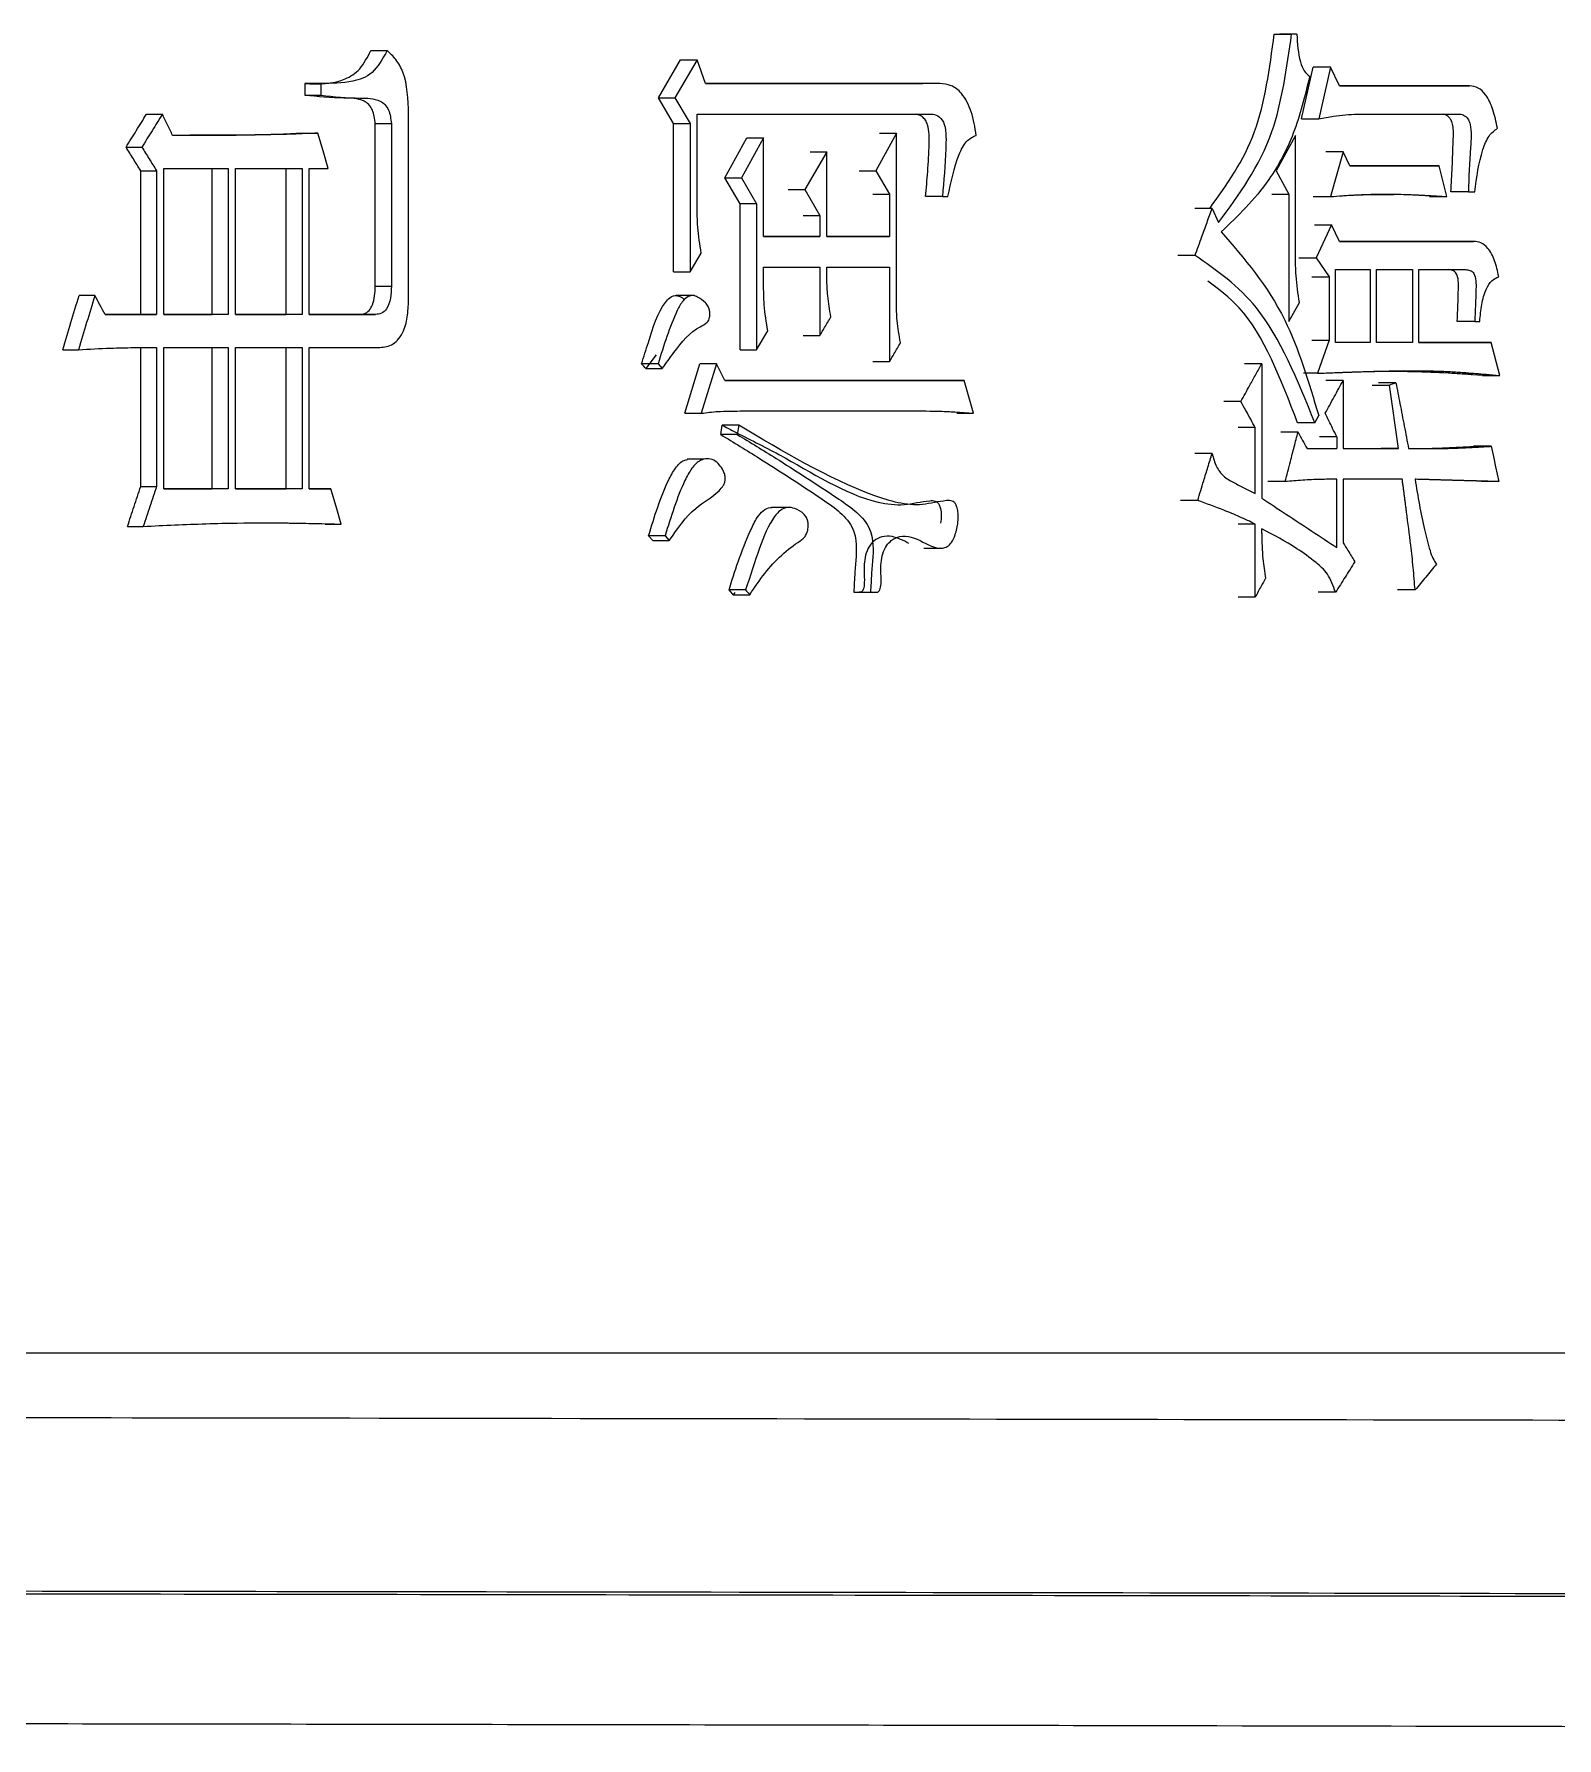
# Model space of a CAD drawing. Header units: millimetres. Extents: x 2085 to 4229, y 754 to 2271.
# Drawn here: x 3126.12 to 3133.11, y 968.06 to 975.88 of the extents above; entities that cross this region are included whole.
import ezdxf

# ---------------------------------------------------------------- set-up
doc = ezdxf.new("R2010")
doc.units = ezdxf.units.MM

msp = doc.modelspace()

# ---------------------------------------------------------------- linework, layer by layer
at = {"color": 7, "linetype": 'Continuous', "lineweight": 25}
for p, q in [((3131.8097, 975.881), (3131.8887, 975.881)), ((3131.9125, 975.881), (3131.8334, 975.881)), ((3131.9125, 975.881), (3131.8887, 975.881)), ((3127.6617, 975.8052), (3127.7357, 975.8052)), ((3128.9813, 975.5889), (3129.0834, 975.762)), ((3129.1592, 975.762), (3129.057, 975.5889)), ((3129.0834, 975.762), (3129.1592, 975.762)), ((3129.1975, 975.6538), (3129.1592, 975.762)), ((3131.9339, 975.4916), (3131.9871, 975.7295)), ((3132.0668, 975.7295), (3131.9875, 975.7295)), ((3132.0668, 975.7295), (3132.0134, 975.4916)), ((3132.1082, 975.643), (3132.0668, 975.7295)), ((3127.4319, 975.6538), (3127.3583, 975.6538)), ((3127.3583, 975.6538), (3127.3583, 975.5997)), ((3127.4319, 975.6538), (3127.4319, 975.5997)), ((3130.2735, 975.6538), (3129.1975, 975.6538)), ((3129.1975, 975.6538), (3130.1962, 975.6538)), ((3130.2735, 975.6538), (3130.1963, 975.6538)), ((3127.3583, 975.5997), (3127.4319, 975.5997)), ((3128.9813, 975.5889), (3129.057, 975.5889)), ((3129.0515, 975.4699), (3128.9813, 975.5889)), ((3129.057, 975.5889), (3129.1273, 975.4699)), ((3132.7063, 975.643), (3132.1082, 975.643)), ((3132.1082, 975.643), (3132.6258, 975.643)), ((3132.6263, 975.643), (3132.7063, 975.643)), ((3126.6315, 975.5131), (3126.7041, 975.5131)), ((3127.8344, 974.6694), (3127.8344, 975.5132)), ((3129.1592, 975.5132), (3130.2424, 975.5132)), ((3129.1592, 975.0913), (3129.1592, 975.5132)), ((3132.1909, 975.5132), (3132.6656, 975.5132)), ((3127.345, 975.4266), (3127.4186, 975.4266)), ((3127.6815, 975.4701), (3127.7555, 975.4701)), ((3127.6815, 974.7235), (3127.6815, 975.4701)), ((3127.7555, 975.4701), (3127.7555, 974.7235)), ((3129.0515, 975.4699), (3129.1273, 975.4699)), ((3129.0515, 974.7884), (3129.0515, 975.4699)), ((3129.1273, 975.4699), (3129.1273, 974.7884)), ((3130.0743, 975.4266), (3129.9805, 975.2536)), ((3129.9973, 975.4266), (3130.0743, 975.4266)), ((3130.0743, 974.6478), (3130.0743, 975.4266)), ((3131.9065, 975.4158), (3131.8172, 975.2536)), ((3131.9065, 974.8642), (3131.9065, 975.4158)), ((3131.9343, 975.4916), (3132.0134, 975.4916)), ((3126.5373, 975.3617), (3126.6099, 975.3617)), ((3129.2868, 975.2211), (3129.3881, 975.405)), ((3129.4643, 975.405), (3129.3629, 975.2211)), ((3129.3881, 975.405), (3129.4643, 975.405)), ((3129.4643, 974.9507), (3129.4643, 975.405)), ((3129.7547, 975.3401), (3129.6539, 975.167)), ((3129.6781, 975.3401), (3129.7547, 975.3401)), ((3129.7547, 974.9507), (3129.7547, 975.3401)), ((3132.1259, 975.3401), (3132.0466, 975.3401)), ((3132.1259, 975.3401), (3132.0668, 975.1346)), ((3132.1555, 975.2752), (3132.1259, 975.3401)), ((3126.7109, 974.5937), (3126.7109, 975.2643)), ((3126.7109, 975.2643), (3127.0059, 975.2643)), ((3126.9328, 974.5937), (3126.9328, 975.2643)), ((3127.0059, 975.2643), (3127.0059, 974.5937)), ((3127.0393, 974.5937), (3127.0393, 975.2643)), ((3127.0393, 975.2643), (3127.3457, 975.2643)), ((3127.2721, 974.5937), (3127.2721, 975.2643)), ((3127.3457, 975.2643), (3127.3457, 974.5937)), ((3127.3788, 975.2643), (3127.465, 975.2643)), ((3127.3788, 974.5937), (3127.3788, 975.2643)), ((3132.4866, 975.2752), (3132.5665, 975.2752)), ((3132.6015, 975.1346), (3132.5665, 975.2752)), ((3126.6046, 975.2535), (3126.6772, 975.2535)), ((3126.6046, 974.5937), (3126.6046, 975.2535)), ((3126.6772, 975.2535), (3126.6772, 974.5937)), ((3129.2868, 975.2211), (3129.3629, 975.2211)), ((3129.3564, 975.1021), (3129.2868, 975.2211)), ((3129.3629, 975.2211), (3129.4327, 975.1021)), ((3129.9037, 975.2536), (3129.9805, 975.2536)), ((3129.9805, 975.2536), (3130.043, 975.1454)), ((3131.8172, 975.2536), (3131.8768, 975.1454)), ((3129.4327, 975.1021), (3129.3564, 975.1021)), ((3129.3564, 974.4314), (3129.3564, 975.1021)), ((3129.4327, 975.1021), (3129.4327, 974.4314)), ((3129.5774, 975.167), (3129.6539, 975.167)), ((3129.6539, 975.167), (3129.7232, 975.048)), ((3129.9661, 975.1454), (3130.043, 975.1454)), ((3130.043, 975.1454), (3130.043, 974.9507)), ((3130.2859, 975.1346), (3130.2087, 975.1346)), ((3130.2859, 975.1346), (3130.3107, 975.1346)), ((3131.7978, 975.1454), (3131.8768, 975.1454)), ((3131.8768, 975.1454), (3131.8768, 974.5613)), ((3131.9875, 975.1346), (3132.0668, 975.1346)), ((3132.5216, 975.1346), (3132.6015, 975.1346)), ((3132.7005, 975.1562), (3132.6205, 975.1562)), ((3132.7005, 975.1562), (3132.7295, 975.1562)), ((3129.6467, 975.048), (3129.7232, 975.048)), ((3129.7232, 975.048), (3129.7232, 974.9507)), ((3131.5238, 975.0805), (3131.4452, 975.0805)), ((3131.5238, 975.0805), (3131.5538, 975.0156)), ((3129.7232, 974.9507), (3129.4643, 974.9507)), ((3129.4643, 974.9507), (3129.6466, 974.9507)), ((3129.6467, 974.9507), (3129.7232, 974.9507)), ((3130.043, 974.9507), (3129.7547, 974.9507)), ((3129.7547, 974.9507), (3129.966, 974.9507)), ((3129.9661, 974.9507), (3130.043, 974.9507)), ((3131.9935, 975.0048), (3132.0727, 975.0048)), ((3132.0727, 975.0048), (3132.0016, 974.8533)), ((3132.1082, 974.9291), (3132.0727, 975.0048)), ((3129.1273, 974.7884), (3129.1784, 974.8749)), ((3132.7237, 974.9291), (3132.1082, 974.9291)), ((3132.1082, 974.9291), (3132.6432, 974.9291)), ((3132.6437, 974.9291), (3132.7237, 974.9291)), ((3129.4643, 974.81), (3129.7232, 974.81)), ((3129.4643, 974.7343), (3129.4643, 974.81)), ((3129.7232, 974.81), (3129.7232, 974.4963)), ((3129.7547, 974.81), (3130.043, 974.81)), ((3129.7547, 974.756), (3129.7547, 974.81)), ((3130.043, 974.81), (3130.043, 974.3774)), ((3131.4456, 974.8642), (3131.3671, 974.8642)), ((3131.9224, 974.8533), (3132.0016, 974.8533)), ((3132.0016, 974.8533), (3132.0608, 974.7668)), ((3132.0904, 974.7992), (3132.2498, 974.7993)), ((3132.0904, 974.4639), (3132.0904, 974.7992)), ((3132.2498, 974.7993), (3132.2498, 974.4639)), ((3132.2793, 974.4639), (3132.2793, 974.7993)), ((3132.2793, 974.7993), (3132.4437, 974.7993)), ((3132.4437, 974.7993), (3132.4437, 974.4639)), ((3132.473, 974.7993), (3132.6888, 974.7993)), ((3132.473, 974.4639), (3132.473, 974.7993)), ((3132.609, 974.7993), (3132.689, 974.7993)), ((3127.6815, 974.7235), (3127.7555, 974.7235)), ((3129.0515, 974.7884), (3129.1273, 974.7884)), ((3131.9816, 974.7668), (3132.0608, 974.7668)), ((3132.0608, 974.7668), (3132.0608, 974.4747)), ((3126.3938, 974.6802), (3126.3215, 974.6802)), ((3129.1394, 974.6806), (3129.063, 974.6806)), ((3131.8768, 974.5613), (3131.9244, 974.6478)), ((3126.6772, 974.5937), (3126.4411, 974.5937)), ((3126.4411, 974.5937), (3126.6046, 974.5937)), ((3126.6046, 974.5937), (3126.6772, 974.5937)), ((3127.0059, 974.5937), (3126.7109, 974.5937)), ((3126.7109, 974.5937), (3126.9328, 974.5937)), ((3127.0059, 974.5937), (3126.9328, 974.5937)), ((3127.3457, 974.5937), (3127.0393, 974.5937)), ((3127.0393, 974.5937), (3127.2721, 974.5937)), ((3127.3457, 974.5937), (3127.2721, 974.5937)), ((3127.683, 974.5937), (3127.3788, 974.5937)), ((3127.3788, 974.5937), (3127.6091, 974.5937)), ((3127.6091, 974.5937), (3127.683, 974.5937)), ((3132.7295, 974.5613), (3132.6495, 974.5613)), ((3132.7295, 974.5613), (3132.7527, 974.5613)), ((3129.4327, 974.4314), (3129.4833, 974.518)), ((3129.6467, 974.4963), (3129.7232, 974.4963)), ((3126.2471, 974.4314), (3126.3193, 974.4314)), ((3126.6046, 973.804), (3126.6046, 974.4422)), ((3126.6772, 974.4422), (3126.6772, 973.804)), ((3126.7109, 973.7932), (3126.7109, 974.4422)), ((3126.7109, 974.4422), (3127.0059, 974.4422)), ((3126.9328, 973.7932), (3126.9328, 974.4422)), ((3127.0059, 974.4422), (3127.0059, 973.7932)), ((3127.0393, 973.7932), (3127.0393, 974.4422)), ((3127.0393, 974.4422), (3127.3457, 974.4422)), ((3127.2721, 973.7932), (3127.2721, 974.4422)), ((3127.3457, 974.4422), (3127.3456, 973.7932)), ((3127.3788, 974.4422), (3127.7028, 974.4422)), ((3127.3788, 973.7932), (3127.3788, 974.4422)), ((3128.9706, 974.4084), (3128.9238, 974.3449)), ((3129.3564, 974.4314), (3129.4327, 974.4314)), ((3131.9816, 974.4747), (3132.0608, 974.4747)), ((3132.0608, 974.4747), (3132.0075, 974.3233)), ((3132.2498, 974.4639), (3132.0904, 974.4639)), ((3132.2498, 974.4639), (3132.1704, 974.4639)), ((3132.4437, 974.4639), (3132.2793, 974.4639)), ((3132.4437, 974.4639), (3132.364, 974.4639)), ((3132.805, 974.4639), (3132.473, 974.4639)), ((3132.473, 974.4639), (3132.7244, 974.4639)), ((3132.7248, 974.4639), (3132.805, 974.4639)), ((3132.8455, 974.3125), (3132.805, 974.4639)), ((3128.9802, 974.3665), (3128.9046, 974.3665)), ((3128.9238, 974.3449), (3128.9994, 974.3449)), ((3129.1025, 974.1394), (3129.1725, 974.3665)), ((3129.2484, 974.3665), (3129.1725, 974.3665)), ((3129.2484, 974.3665), (3129.1784, 974.1394)), ((3129.2866, 974.2908), (3129.2484, 974.3665)), ((3129.9661, 974.3774), (3130.043, 974.3774)), ((3131.7515, 974.3666), (3131.6727, 974.3666)), ((3131.7515, 974.3666), (3131.7515, 973.75)), ((3132.0075, 974.3233), (3131.9441, 974.3233)), ((3130.3851, 974.2908), (3129.2866, 974.2908)), ((3129.2866, 974.2908), (3130.3077, 974.2908)), ((3130.3078, 974.2908), (3130.3851, 974.2908)), ((3130.4284, 974.1394), (3130.3851, 974.2908)), ((3132.1259, 974.2908), (3132.0466, 974.2908)), ((3132.1259, 974.2908), (3132.1259, 973.9771)), ((3132.2585, 974.2692), (3132.3381, 974.2692)), ((3132.3675, 974.28), (3132.2879, 974.28)), ((3132.3675, 974.28), (3132.3381, 974.2692)), ((3132.7648, 974.3125), (3132.6974, 974.3182)), ((3132.7653, 974.3125), (3132.8455, 974.3125)), ((3131.6558, 974.1935), (3131.5771, 974.1935)), ((3129.1025, 974.1394), (3129.1784, 974.1394)), ((3129.2677, 974.042), (3129.2741, 974.0853)), ((3129.3502, 974.0853), (3129.2741, 974.0853)), ((3129.3502, 974.0853), (3129.3438, 974.042)), ((3129.3565, 974.1502), (3130.2113, 974.1502)), ((3130.1342, 974.1502), (3130.2113, 974.1502)), ((3130.3511, 974.1394), (3130.4284, 974.1394)), ((3131.9956, 974.0961), (3132.0134, 974.1286)), ((3129.3438, 974.042), (3129.2677, 974.042)), ((3131.7216, 974.0745), (3131.6428, 974.0745)), ((3131.7216, 973.7716), (3131.7216, 974.0745)), ((3131.9184, 974.0529), (3131.8394, 974.0529)), ((3132.0963, 974.0312), (3132.0171, 974.0312)), ((3132.0963, 974.0312), (3132.0963, 973.9771)), ((3129.1892, 973.9284), (3129.1133, 973.9284)), ((3131.5238, 973.9555), (3131.4449, 973.9555)), ((3131.96, 973.9771), (3132.0963, 973.9771)), ((3132.0171, 973.9771), (3132.0963, 973.9771)), ((3132.1259, 973.9771), (3132.3792, 973.9771)), ((3132.3792, 973.9771), (3132.2996, 973.9771)), ((3132.8049, 973.988), (3132.7243, 973.988)), ((3126.6046, 973.804), (3126.6772, 973.804)), ((3127.0059, 973.7932), (3126.7109, 973.7932)), ((3126.7109, 973.7932), (3126.9328, 973.7932)), ((3127.0059, 973.7932), (3126.9328, 973.7932)), ((3127.3456, 973.7932), (3127.0393, 973.7932)), ((3127.0393, 973.7932), (3127.2721, 973.7932)), ((3127.3456, 973.7932), (3127.2721, 973.7932)), ((3127.4782, 973.7932), (3127.3788, 973.7932)), ((3127.3788, 973.7932), (3127.4046, 973.7932)), ((3127.4046, 973.7932), (3127.4782, 973.7932)), ((3131.8589, 973.8257), (3131.7799, 973.8257)), ((3132.0963, 973.5228), (3132.0963, 973.8365)), ((3132.3968, 973.8365), (3132.1259, 973.8365)), ((3132.1259, 973.8365), (3132.1259, 973.5444)), ((3132.8397, 973.8257), (3132.7595, 973.8257)), ((3129.5783, 973.7073), (3129.5014, 973.7073)), ((3131.4576, 973.7391), (3131.3791, 973.7391)), ((3126.5441, 973.6201), (3126.6166, 973.6201)), ((3127.4508, 973.6309), (3127.5246, 973.6309)), ((3131.7216, 973.631), (3131.6428, 973.631)), ((3131.7216, 973.2956), (3131.7216, 973.631)), ((3128.9557, 973.5552), (3128.9366, 973.5769)), ((3128.9557, 973.5552), (3129.0314, 973.5552)), ((3129.0122, 973.5769), (3129.0314, 973.5552)), ((3131.7515, 973.5877), (3131.7515, 973.6093)), ((3130.1999, 973.5197), (3130.2776, 973.5197)), ((3129.3819, 973.3281), (3129.3057, 973.3281)), ((3129.332, 973.3167), (3129.3247, 973.3065)), ((3129.3247, 973.3065), (3129.4009, 973.3065)), ((3129.9037, 973.3173), (3129.9805, 973.3173)), ((3132.0905, 973.3173), (3132.0112, 973.3173)), ((3132.4554, 973.3281), (3132.3757, 973.3281)), ((3131.7216, 973.2956), (3131.6428, 973.2956))]:
    msp.add_line(p, q, dxfattribs=at)
at = {"color": 7, "linetype": 'Continuous', "lineweight": 25, "flags": 128}
for points in [[(3127.465, 975.2643), (3127.4418, 975.3455), (3127.4186, 975.4266)], [(3128.9238, 974.3449), (3128.919, 974.3503), (3128.9142, 974.3557), (3128.9046, 974.3665)], [(3128.9802, 974.3665), (3128.9898, 974.3557), (3128.9994, 974.3449)], [(3132.3792, 973.9771), (3132.3655, 974.0745), (3132.3518, 974.1718), (3132.3381, 974.2692)], [(3131.9956, 974.0961), (3131.9603, 974.0961), (3131.9382, 974.0961), (3131.9165, 974.0961)], [(3132.8049, 973.988), (3132.815, 973.9409), (3132.8251, 973.8939), (3132.8397, 973.8257)], [(3127.5246, 973.6309), (3127.5014, 973.7121), (3127.4782, 973.7932)], [(3129.0122, 973.5769), (3128.9842, 973.5769), (3128.9604, 973.5769), (3128.9366, 973.5769)], [(3129.3247, 973.3065), (3129.3199, 973.312), (3129.3151, 973.3175), (3129.3057, 973.3281)], [(3129.3819, 973.3281), (3129.3867, 973.3226), (3129.3938, 973.3145), (3129.4009, 973.3065)], [(3129.8787, 973.3173), (3129.9071, 973.3173), (3129.9555, 973.3173)]]:
    msp.add_lwpolyline(points, dxfattribs=at)
at = {"color": 7, "linetype": 'Continuous', "lineweight": 25}
for points, knots in [([(3131.5127, 975.0805), (3131.5909, 975.1888), (3131.7446, 975.4019), (3131.7879, 975.7231), (3131.8093, 975.881)], [0, 0, 0, 0, 0.5085385, 1, 1, 1, 1]), ([(3131.5538, 975.0156), (3131.6474, 975.1429), (3131.8174, 975.3742), (3131.8666, 975.7239), (3131.8887, 975.881)], [0, 0, 0, 0, 0.550671, 1, 1, 1, 1]), ([(3131.8093, 975.881), (3131.8137, 975.881), (3131.8216, 975.881), (3131.8295, 975.881), (3131.833, 975.881)], [0, 0, 0, 0, 0.56, 1, 1, 1, 1]), ([(3131.9125, 975.881), (3131.9153, 975.8369), (3131.9193, 975.776), (3131.9452, 975.7092), (3131.9631, 975.6938), (3131.9719, 975.6863)], [0, 0, 0, 0, 0.571542, 0.789948, 1, 1, 1, 1]), ([(3127.3583, 975.6538), (3127.4209, 975.6516), (3127.5084, 975.6486), (3127.6149, 975.7153), (3127.6459, 975.7749), (3127.6617, 975.8052)], [0, 0, 0, 0, 0.552607, 0.772172, 1, 1, 1, 1]), ([(3127.7357, 975.8052), (3127.7148, 975.7671), (3127.6738, 975.6923), (3127.5596, 975.6553), (3127.4803, 975.6543), (3127.4319, 975.6538)], [0, 0, 0, 0, 0.287877, 0.565058, 1, 1, 1, 1]), ([(3127.8344, 975.5132), (3127.8322, 975.5813), (3127.8291, 975.6754), (3127.778, 975.7664), (3127.7497, 975.7924), (3127.7357, 975.8052)], [0, 0, 0, 0, 0.57016, 0.787713, 1, 1, 1, 1]), ([(3130.4408, 975.4158), (3130.4347, 975.4529), (3130.4227, 975.5256), (3130.3802, 975.6085), (3130.3262, 975.6491), (3130.291, 975.6522), (3130.2735, 975.6538)], [0, 0, 0, 0, 0.292671, 0.574804, 0.788903, 1, 1, 1, 1]), ([(3131.9719, 975.6863), (3131.9498, 975.5967), (3131.9061, 975.4198), (3131.768, 975.1663), (3131.6421, 975.0455), (3131.5659, 974.9723)], [0, 0, 0, 0, 0.288018, 0.569196, 1, 1, 1, 1]), ([(3127.6815, 975.4701), (3127.6788, 975.4919), (3127.6747, 975.5258), (3127.6525, 975.5593), (3127.6091, 975.5878), (3127.5081, 975.5848), (3127.4177, 975.5938), (3127.3583, 975.5997)], [0, 0, 0, 0, 0.11952, 0.186238, 0.251201, 0.506978, 1, 1, 1, 1]), ([(3127.4319, 975.5997), (3127.4914, 975.5938), (3127.5819, 975.5848), (3127.683, 975.5878), (3127.7265, 975.5593), (3127.7487, 975.5258), (3127.7528, 975.4919), (3127.7555, 975.4701)], [0, 0, 0, 0, 0.493123, 0.748949, 0.813909, 0.880596, 1, 1, 1, 1]), ([(3132.8339, 975.4483), (3132.828, 975.4771), (3132.8162, 975.5339), (3132.7853, 975.6004), (3132.746, 975.638), (3132.7195, 975.6414), (3132.7063, 975.643)], [0, 0, 0, 0, 0.291495, 0.574413, 0.789057, 1, 1, 1, 1]), ([(3126.5373, 975.3617), (3126.553, 975.3869), (3126.5844, 975.4374), (3126.6158, 975.4879), (3126.6315, 975.5131)], [0, 0, 0, 0, 0.499999, 1, 1, 1, 1]), ([(3126.7041, 975.5131), (3126.6884, 975.4879), (3126.657, 975.4374), (3126.6256, 975.3869), (3126.6099, 975.3617)], [0, 0, 0, 0, 0.499999, 1, 1, 1, 1]), ([(3126.7512, 975.4158), (3126.7434, 975.432), (3126.7277, 975.4645), (3126.712, 975.4969), (3126.7041, 975.5131)], [0, 0, 0, 0, 0.5, 1, 1, 1, 1]), ([(3130.2086, 975.1346), (3130.2119, 975.1729), (3130.2189, 975.2529), (3130.2246, 975.3485), (3130.225, 975.4202), (3130.2208, 975.4596), (3130.208, 975.4866), (3130.1929, 975.5029), (3130.1779, 975.5103), (3130.1683, 975.5125), (3130.1652, 975.5132)], [0, 0, 0, 0, 0.268829, 0.56133, 0.664341, 0.768404, 0.830798, 0.892792, 0.965759, 1, 1, 1, 1]), ([(3130.2424, 975.5132), (3130.2525, 975.5103), (3130.273, 975.5045), (3130.2987, 975.4662), (3130.3029, 975.4099), (3130.2999, 975.2995), (3130.2921, 975.2076), (3130.2859, 975.1346)], [0, 0, 0, 0, 0.110883, 0.226049, 0.356903, 0.489202, 1, 1, 1, 1]), ([(3132.0134, 975.4916), (3132.0361, 975.4958), (3132.077, 975.5034), (3132.1362, 975.5111), (3132.1726, 975.5125), (3132.1909, 975.5132)], [0, 0, 0, 0, 0.38409, 0.691775, 1, 1, 1, 1]), ([(3132.62, 975.1562), (3132.6222, 975.1945), (3132.6268, 975.2718), (3132.6293, 975.3628), (3132.6327, 975.4264), (3132.6303, 975.4597), (3132.6228, 975.4836), (3132.6123, 975.5006), (3132.599, 975.5086), (3132.5895, 975.5118), (3132.5852, 975.5133)], [0, 0, 0, 0, 0.286968, 0.580596, 0.680153, 0.764019, 0.826522, 0.878176, 0.943989, 1, 1, 1, 1]), ([(3132.6656, 975.5133), (3132.6736, 975.5108), (3132.6865, 975.5067), (3132.7014, 975.4883), (3132.7171, 975.4421), (3132.7063, 975.3247), (3132.7028, 975.2232), (3132.7005, 975.1562)], [0, 0, 0, 0, 0.101343, 0.162893, 0.226662, 0.489518, 1, 1, 1, 1]), ([(3126.7511, 975.416), (3126.8047, 975.4162), (3126.8973, 975.4164), (3127.0088, 975.4172), (3127.0765, 975.4178), (3127.1104, 975.4185), (3127.1345, 975.419), (3127.1876, 975.4201), (3127.2595, 975.4221), (3127.3215, 975.4254), (3127.345, 975.4266)], [0, 0, 0, 0, 0.269347, 0.464835, 0.56258, 0.611452, 0.635888, 0.68476, 0.880254, 1, 1, 1, 1]), ([(3127.4186, 975.4266), (3127.3802, 975.4246), (3127.3369, 975.4224), (3127.2742, 975.4204), (3127.2115, 975.4191), (3127.1342, 975.4175), (3127.0567, 975.4171), (3127.0083, 975.4167), (3126.9743, 975.4165), (3126.9549, 975.4164), (3126.9428, 975.4163), (3126.9331, 975.4163), (3126.9233, 975.4163), (3126.9136, 975.4162), (3126.9015, 975.4162), (3126.8918, 975.4161), (3126.8796, 975.4161), (3126.8699, 975.4161), (3126.8577, 975.416), (3126.848, 975.416), (3126.8383, 975.416), (3126.8285, 975.416), (3126.8188, 975.4159), (3126.8066, 975.4159), (3126.7981, 975.4159), (3126.7896, 975.4159), (3126.7847, 975.4159), (3126.7786, 975.4158), (3126.7738, 975.4158), (3126.7689, 975.4158), (3126.7641, 975.4158), (3126.7582, 975.4158), (3126.7535, 975.4158), (3126.7512, 975.4158)], [0, 0, 0, 0, 0.174064, 0.195822, 0.282854, 0.456917, 0.543949, 0.63098, 0.674496, 0.696253, 0.718011, 0.72889, 0.739769, 0.761527, 0.772406, 0.794164, 0.805043, 0.8268, 0.837679, 0.859437, 0.870316, 0.881195, 0.902953, 0.913832, 0.93559, 0.941029, 0.951908, 0.957347, 0.968226, 0.973666, 0.979105, 0.989553, 1, 1, 1, 1]), ([(3130.3107, 975.1346), (3130.3246, 975.2009), (3130.3436, 975.2926), (3130.3927, 975.3933), (3130.425, 975.4084), (3130.4408, 975.4158)], [0, 0, 0, 0, 0.572938, 0.791384, 1, 1, 1, 1]), ([(3132.7295, 975.1562), (3132.7386, 975.2228), (3132.7512, 975.3149), (3132.7921, 975.4172), (3132.8202, 975.4381), (3132.8339, 975.4483)], [0, 0, 0, 0, 0.5719863, 0.7904957, 1, 1, 1, 1]), ([(3126.6046, 975.2535), (3126.5934, 975.2716), (3126.571, 975.3076), (3126.5485, 975.3437), (3126.5373, 975.3617)], [0, 0, 0, 0, 0.5, 1, 1, 1, 1]), ([(3126.6099, 975.3617), (3126.6211, 975.3437), (3126.6436, 975.3076), (3126.666, 975.2716), (3126.6772, 975.2535)], [0, 0, 0, 0, 0.499999, 1, 1, 1, 1]), ([(3132.5665, 975.2752), (3132.4671, 975.2752), (3132.3306, 975.2752), (3132.1929, 975.2752), (3132.1555, 975.2752)], [0, 0, 0, 0, 0.728341, 1, 1, 1, 1]), ([(3132.1555, 975.2752), (3132.229, 975.2752), (3132.3397, 975.2752), (3132.4494, 975.2752), (3132.4862, 975.2752)], [0, 0, 0, 0, 0.664139, 1, 1, 1, 1]), ([(3132.0668, 975.1346), (3132.0851, 975.136), (3132.1127, 975.1381), (3132.1448, 975.1404), (3132.1609, 975.1414), (3132.1769, 975.1423), (3132.2251, 975.1449), (3132.2892, 975.1464), (3132.3622, 975.1459), (3132.401, 975.1448), (3132.4238, 975.144), (3132.4306, 975.1438), (3132.4397, 975.1434), (3132.4488, 975.143), (3132.4579, 975.1426), (3132.4647, 975.1423), (3132.4715, 975.142), (3132.4806, 975.1415), (3132.4897, 975.1411), (3132.4988, 975.1406), (3132.5056, 975.1402), (3132.5147, 975.1397), (3132.5238, 975.1392), (3132.5351, 975.1386), (3132.5465, 975.1379), (3132.5601, 975.1371), (3132.5784, 975.136), (3132.5922, 975.1352), (3132.6015, 975.1346)], [0, 0, 0, 0, 0.10244, 0.15366, 0.17927, 0.192075, 0.243295, 0.448194, 0.550635, 0.653077, 0.665882, 0.678687, 0.691492, 0.717102, 0.729907, 0.742712, 0.755517, 0.768321, 0.793931, 0.806736, 0.819541, 0.832346, 0.857956, 0.870761, 0.896371, 0.921981, 0.947591, 1, 1, 1, 1]), ([(3132.1538, 975.1409), (3132.1549, 975.141), (3132.164, 975.1413), (3132.2523, 975.1449), (3132.3077, 975.1446), (3132.346, 975.1439), (3132.354, 975.1437), (3132.3589, 975.1435)], [0, 0, 0, 0, 0.061722, 0.491152, 0.7307935, 0.8351844, 1, 1, 1, 1]), ([(3129.1784, 974.8749), (3129.172, 974.9147), (3129.1607, 974.9858), (3129.1597, 975.059), (3129.1592, 975.0913)], [0, 0, 0, 0, 0.558835, 1, 1, 1, 1]), ([(3131.4456, 974.8642), (3131.4561, 974.8932), (3131.4744, 974.9437), (3131.5005, 975.0158), (3131.516, 975.0589), (3131.5238, 975.0805)], [0, 0, 0, 0, 0.402386, 0.701193, 1, 1, 1, 1]), ([(3131.5659, 974.9723), (3131.6721, 974.8499), (3131.8647, 974.6277), (3131.9673, 974.2832), (3132.0134, 974.1286)], [0, 0, 0, 0, 0.551113, 1, 1, 1, 1]), ([(3132.8397, 974.7668), (3132.8343, 974.7921), (3132.8238, 974.8419), (3132.7941, 974.897), (3132.7586, 974.9257), (3132.7353, 974.928), (3132.7237, 974.9291)], [0, 0, 0, 0, 0.291879, 0.573778, 0.788361, 1, 1, 1, 1]), ([(3131.9956, 974.0961), (3131.9162, 974.2915), (3131.7767, 974.6346), (3131.5452, 974.7951), (3131.4456, 974.8642)], [0, 0, 0, 0, 0.5695969, 1, 1, 1, 1]), ([(3131.9244, 974.6478), (3131.9183, 974.6889), (3131.9078, 974.7601), (3131.9069, 974.8332), (3131.9065, 974.8642)], [0, 0, 0, 0, 0.576908, 1, 1, 1, 1]), ([(3132.649, 974.5613), (3132.6512, 974.6106), (3132.654, 974.6728), (3132.6557, 974.747), (3132.6474, 974.7834), (3132.6276, 974.7978), (3132.6147, 974.7988), (3132.6084, 974.7993)], [0, 0, 0, 0, 0.513666, 0.647616, 0.773872, 0.888864, 1, 1, 1, 1]), ([(3132.6888, 974.7993), (3132.6952, 974.7988), (3132.7081, 974.7978), (3132.7279, 974.7834), (3132.7362, 974.747), (3132.7345, 974.6728), (3132.7317, 974.6106), (3132.7295, 974.5613)], [0, 0, 0, 0, 0.111245, 0.226323, 0.352571, 0.486481, 1, 1, 1, 1]), ([(3127.6091, 974.5937), (3127.6168, 974.5942), (3127.6322, 974.5953), (3127.6541, 974.61), (3127.6784, 974.6506), (3127.6802, 974.6932), (3127.6815, 974.7235)], [0, 0, 0, 0, 0.177833, 0.357864, 0.544114, 1, 1, 1, 1]), ([(3127.7555, 974.7235), (3127.7549, 974.7047), (3127.7537, 974.6677), (3127.738, 974.6198), (3127.7104, 974.5959), (3127.6921, 974.5944), (3127.683, 974.5937)], [0, 0, 0, 0, 0.293264, 0.577264, 0.790624, 1, 1, 1, 1]), ([(3129.4833, 974.518), (3129.477, 974.5577), (3129.4658, 974.6289), (3129.4648, 974.702), (3129.4643, 974.7343)], [0, 0, 0, 0, 0.558836, 1, 1, 1, 1]), ([(3129.7736, 974.5829), (3129.7678, 974.6146), (3129.7576, 974.6713), (3129.7556, 974.73), (3129.7547, 974.756)], [0, 0, 0, 0, 0.558879, 1, 1, 1, 1]), ([(3131.9161, 974.0961), (3131.8394, 974.2968), (3131.7331, 974.575), (3131.5541, 974.7091), (3131.5042, 974.7465)], [0, 0, 0, 0, 0.72121, 1, 1, 1, 1]), ([(3132.7527, 974.5613), (3132.7551, 974.5874), (3132.7597, 974.6392), (3132.7775, 974.706), (3132.8063, 974.752), (3132.8287, 974.7619), (3132.8397, 974.7668)], [0, 0, 0, 0, 0.2904, 0.575151, 0.790821, 1, 1, 1, 1]), ([(3126.2471, 974.4314), (3126.2595, 974.4729), (3126.2843, 974.5558), (3126.3091, 974.6387), (3126.3215, 974.6802)], [0, 0, 0, 0, 0.5, 1, 1, 1, 1]), ([(3126.3938, 974.6802), (3126.3814, 974.6387), (3126.3565, 974.5558), (3126.3317, 974.4729), (3126.3193, 974.4314)], [0, 0, 0, 0, 0.499999, 1, 1, 1, 1]), ([(3126.4411, 974.5937), (3126.4332, 974.6081), (3126.4175, 974.6369), (3126.4017, 974.6658), (3126.3938, 974.6802)], [0, 0, 0, 0, 0.500001, 1, 1, 1, 1]), ([(3127.7028, 974.4422), (3127.7236, 974.4443), (3127.7657, 974.4484), (3127.8138, 974.51), (3127.8322, 974.5908), (3127.8337, 974.6431), (3127.8344, 974.6694)], [0, 0, 0, 0, 0.266734, 0.54095, 0.768753, 1, 1, 1, 1]), ([(3128.9046, 974.3665), (3128.9148, 974.3991), (3128.9456, 974.4973), (3128.9807, 974.6141), (3129.0334, 974.6718), (3129.0571, 974.6832), (3129.0811, 974.6773), (3129.0951, 974.667), (3129.1021, 974.6618)], [0, 0, 0, 0, 0.2296847, 0.691562, 0.7707687, 0.8503095, 0.9246507, 1, 1, 1, 1]), ([(3128.9994, 974.3449), (3129.0169, 974.3695), (3129.0696, 974.4434), (3129.1368, 974.525), (3129.1993, 974.5486), (3129.2131, 974.5671), (3129.2175, 974.581), (3129.2186, 974.5971), (3129.2164, 974.6146), (3129.2097, 974.6329), (3129.1913, 974.6553), (3129.1672, 974.671), (3129.14, 974.6832), (3129.1162, 974.6764), (3129.09, 974.6542), (3129.0567, 974.5907), (3129.019, 974.4935), (3128.9932, 974.409), (3128.9802, 974.3665)], [0, 0, 0, 0, 0.109185, 0.329159, 0.383764, 0.397994, 0.412315, 0.428913, 0.44575, 0.465116, 0.490353, 0.552222, 0.585254, 0.61868, 0.660425, 0.720614, 0.859403, 1, 1, 1, 1]), ([(3130.093, 974.4639), (3130.0869, 974.4975), (3130.0759, 974.5577), (3130.0748, 974.6202), (3130.0743, 974.6478)], [0, 0, 0, 0, 0.558545, 1, 1, 1, 1]), ([(3129.7232, 974.4963), (3129.7304, 974.5087), (3129.7424, 974.5293), (3129.7592, 974.5581), (3129.7688, 974.5746), (3129.7736, 974.5829)], [0, 0, 0, 0, 0.42837, 0.714189, 1, 1, 1, 1]), ([(3126.3193, 974.4314), (3126.3684, 974.4342), (3126.4527, 974.439), (3126.572, 974.4415), (3126.6421, 974.442), (3126.6772, 974.4422)], [0, 0, 0, 0, 0.41049, 0.705225, 1, 1, 1, 1]), ([(3130.043, 974.3774), (3130.0502, 974.3897), (3130.0621, 974.4103), (3130.0787, 974.4392), (3130.0882, 974.4556), (3130.093, 974.4639)], [0, 0, 0, 0, 0.428365, 0.714185, 1, 1, 1, 1]), ([(3131.6558, 974.1935), (3131.6696, 974.2184), (3131.6925, 974.2598), (3131.7244, 974.3175), (3131.7425, 974.3502), (3131.7515, 974.3666)], [0, 0, 0, 0, 0.432644, 0.716322, 1, 1, 1, 1]), ([(3132.0075, 974.3233), (3132.0128, 974.3235), (3132.0233, 974.3239), (3132.039, 974.3245), (3132.0548, 974.3251), (3132.0706, 974.3257), (3132.0837, 974.3262), (3132.0968, 974.3266), (3132.1073, 974.327), (3132.1178, 974.3274), (3132.1257, 974.3277), (3132.1322, 974.3279), (3132.1414, 974.3283), (3132.1506, 974.3286), (3132.161, 974.3289), (3132.1689, 974.3292), (3132.1794, 974.3296), (3132.1898, 974.3299), (3132.2029, 974.3303), (3132.2134, 974.3306), (3132.2238, 974.331), (3132.2304, 974.3312), (3132.2369, 974.3314), (3132.2434, 974.3315), (3132.25, 974.3317), (3132.2565, 974.3319), (3132.263, 974.3321), (3132.2696, 974.3323), (3132.2761, 974.3324), (3132.2826, 974.3326), (3132.2891, 974.3328), (3132.2957, 974.3329), (3132.3022, 974.3331), (3132.3087, 974.3332), (3132.3152, 974.3334), (3132.3296, 974.3337), (3132.3843, 974.3348), (3132.4571, 974.3355), (3132.5297, 974.3343), (3132.566, 974.3331), (3132.5867, 974.3323), (3132.6022, 974.3316), (3132.6177, 974.3308), (3132.6332, 974.3299), (3132.6461, 974.3291), (3132.659, 974.3282), (3132.6719, 974.3274), (3132.6848, 974.3264), (3132.6977, 974.3254), (3132.7105, 974.3244), (3132.726, 974.3232), (3132.7389, 974.3221), (3132.7517, 974.321), (3132.7646, 974.3199), (3132.7774, 974.3187), (3132.7903, 974.3176), (3132.8031, 974.3164), (3132.8159, 974.3152), (3132.8301, 974.3139), (3132.8391, 974.3131), (3132.8455, 974.3125)], [0, 0, 0, 0, 0.018603, 0.037206, 0.055809, 0.074412, 0.093015, 0.102316, 0.120919, 0.130221, 0.139522, 0.148824, 0.153474, 0.172077, 0.181379, 0.19068, 0.199982, 0.218585, 0.227886, 0.246489, 0.255791, 0.265092, 0.269743, 0.279044, 0.288346, 0.292997, 0.302298, 0.311599, 0.31625, 0.325552, 0.334853, 0.339504, 0.348805, 0.358107, 0.362758, 0.372059, 0.409265, 0.558092, 0.632505, 0.669711, 0.688314, 0.706917, 0.72552, 0.744123, 0.762726, 0.772028, 0.790631, 0.809233, 0.818535, 0.837138, 0.855741, 0.874344, 0.883645, 0.902248, 0.920851, 0.930153, 0.948756, 0.967359, 0.97666, 1, 1, 1, 1]), ([(3132.2168, 974.3307), (3132.2168, 974.3307), (3132.2168, 974.3307), (3132.2962, 974.3328), (3132.4274, 974.3334), (3132.578, 974.3273), (3132.6635, 974.3219), (3132.7, 974.3193), (3132.7125, 974.3184), (3132.7176, 974.318), (3132.7173, 974.318), (3132.7173, 974.318)], [0, 0, 0, 0, 0.005956, 0.09253, 0.479471, 0.775614, 0.898514, 0.970424, 0.985739, 0.999253, 1, 1, 1, 1]), ([(3132.0431, 974.1394), (3132.0569, 974.1646), (3132.0845, 974.2151), (3132.1121, 974.2656), (3132.1259, 974.2908)], [0, 0, 0, 0, 0.5, 1, 1, 1, 1]), ([(3132.3675, 974.28), (3132.3737, 974.248), (3132.3866, 974.1815), (3132.4061, 974.0805), (3132.4194, 974.0116), (3132.4261, 973.9771)], [0, 0, 0, 0, 0.317295, 0.658647, 1, 1, 1, 1]), ([(3131.7216, 974.0745), (3131.7147, 974.087), (3131.7003, 974.113), (3131.6784, 974.1527), (3131.6633, 974.1799), (3131.6558, 974.1935)], [0, 0, 0, 0, 0.314652, 0.657325, 1, 1, 1, 1]), ([(3129.1784, 974.1394), (3129.2037, 974.1427), (3129.246, 974.1483), (3129.3055, 974.1494), (3129.3395, 974.1499), (3129.3565, 974.1502)], [0, 0, 0, 0, 0.426865, 0.713404, 1, 1, 1, 1]), ([(3129.2741, 974.0853), (3129.2915, 974.076), (3129.3784, 974.0299), (3129.6186, 973.9139), (3129.8714, 973.7425), (3130.1103, 973.7124), (3130.1959, 973.7371), (3130.2476, 973.7395), (3130.2626, 973.7317), (3130.2716, 973.7193), (3130.2784, 973.6988), (3130.2817, 973.6695), (3130.279, 973.6472), (3130.2775, 973.635)], [0, 0, 0, 0, 0.049956, 0.249704, 0.686626, 0.796056, 0.90562, 0.927942, 0.938242, 0.948634, 0.960298, 0.978294, 1, 1, 1, 1]), ([(3129.9805, 973.3173), (3129.9834, 973.3174), (3129.9882, 973.3176), (3129.9945, 973.3223), (3129.9991, 973.3298), (3130.0036, 973.3464), (3130.0048, 973.3883), (3130.0007, 973.4404), (3130.0105, 973.496), (3130.0275, 973.5322), (3130.0543, 973.5604), (3130.0935, 973.5779), (3130.1626, 973.5725), (3130.2243, 973.528), (3130.281, 973.5173), (3130.3085, 973.5253), (3130.3294, 973.5467), (3130.3471, 973.5858), (3130.3572, 973.6327), (3130.3587, 973.6756), (3130.3547, 973.7033), (3130.3482, 973.7207), (3130.3399, 973.7315), (3130.3253, 973.7396), (3130.2759, 973.7373), (3130.1575, 973.7029), (3129.8284, 973.7984), (3129.5539, 973.963), (3129.3502, 974.0853)], [0, 0, 0, 0, 0.005261, 0.008837, 0.012422, 0.017277, 0.029828, 0.061172, 0.078769, 0.096459, 0.112862, 0.137643, 0.170618, 0.238675, 0.261666, 0.275651, 0.289759, 0.306991, 0.331345, 0.347224, 0.357105, 0.364402, 0.370592, 0.376767, 0.392657, 0.46137, 0.600195, 1, 1, 1, 1]), ([(3130.2113, 974.1502), (3130.2331, 974.1499), (3130.2767, 974.1493), (3130.3491, 974.146), (3130.3996, 974.1418), (3130.4284, 974.1394)], [0, 0, 0, 0, 0.300385, 0.600783, 1, 1, 1, 1]), ([(3132.0963, 974.0312), (3132.0899, 974.0443), (3132.0778, 974.0688), (3132.0601, 974.1049), (3132.0487, 974.1279), (3132.0431, 974.1394)], [0, 0, 0, 0, 0.36195, 0.680974, 1, 1, 1, 1]), ([(3129.2677, 974.042), (3129.3273, 974.0055), (3129.4726, 973.9167), (3129.6458, 973.804), (3129.7842, 973.7122), (3129.8468, 973.6581), (3129.88, 973.6013), (3129.8954, 973.5219), (3129.8836, 973.4269), (3129.88, 973.3481), (3129.8786, 973.3173)], [0, 0, 0, 0, 0.221958, 0.540906, 0.653572, 0.7486099, 0.7892232, 0.8220777, 0.9304856, 1, 1, 1, 1]), ([(3129.3438, 974.042), (3129.4034, 974.0056), (3129.5488, 973.9168), (3129.7222, 973.8041), (3129.8608, 973.7122), (3129.9237, 973.6581), (3129.957, 973.601), (3129.9725, 973.5199), (3129.9606, 973.4251), (3129.9569, 973.3463), (3129.9555, 973.3173)], [0, 0, 0, 0, 0.2217717, 0.5408252, 0.6535026, 0.7489436, 0.7896473, 0.8225494, 0.93445, 1, 1, 1, 1]), ([(3131.8589, 973.8257), (3131.867, 973.8566), (3131.881, 973.9099), (3131.9008, 973.9856), (3131.9125, 974.0305), (3131.9184, 974.0529)], [0, 0, 0, 0, 0.4083, 0.70415, 1, 1, 1, 1]), ([(3131.9184, 974.0529), (3131.9253, 974.0402), (3131.9392, 974.015), (3131.9531, 973.9898), (3131.96, 973.9771)], [0, 0, 0, 0, 0.5000008, 1, 1, 1, 1]), ([(3129.0314, 973.5552), (3129.0697, 973.6103), (3129.1376, 973.7078), (3129.2346, 973.7544), (3129.2772, 973.8021), (3129.2863, 973.8225), (3129.2894, 973.8405), (3129.2863, 973.8597), (3129.2775, 973.8811), (3129.2613, 973.9054), (3129.2363, 973.9264), (3129.2056, 973.9325), (3129.1696, 973.9249), (3129.1331, 973.889), (3129.0733, 973.7754), (3129.0393, 973.6649), (3129.0122, 973.5769)], [0, 0, 0, 0, 0.207529, 0.367372, 0.400836, 0.41667, 0.431354, 0.448141, 0.466694, 0.497248, 0.538464, 0.578549, 0.619959, 0.682145, 0.746849, 1, 1, 1, 1]), ([(3131.4576, 973.7391), (3131.4668, 973.7693), (3131.4825, 973.8204), (3131.5046, 973.8925), (3131.5174, 973.9345), (3131.5238, 973.9555)], [0, 0, 0, 0, 0.417909, 0.708955, 1, 1, 1, 1]), ([(3131.5238, 973.9555), (3131.5296, 973.9341), (3131.541, 973.8923), (3131.5776, 973.8452), (3131.6237, 973.8218), (3131.6724, 973.795), (3131.7052, 973.7794), (3131.7216, 973.7716)], [0, 0, 0, 0, 0.178456, 0.349692, 0.567005, 0.783635, 1, 1, 1, 1]), ([(3132.4251, 973.9774), (3132.4399, 973.9774), (3132.4974, 973.9775), (3132.5973, 973.9804), (3132.682, 973.9854), (3132.7243, 973.988)], [0, 0, 0, 0, 0.147579, 0.573728, 1, 1, 1, 1]), ([(3132.4261, 973.9771), (3132.4673, 973.9771), (3132.5098, 973.9771), (3132.5547, 973.9776), (3132.5611, 973.9777), (3132.5675, 973.9778), (3132.5739, 973.9779), (3132.5791, 973.978), (3132.5855, 973.9781), (3132.5906, 973.9782), (3132.597, 973.9783), (3132.6021, 973.9784), (3132.6085, 973.9786), (3132.6149, 973.9788), (3132.6252, 973.979), (3132.6342, 973.9793), (3132.6431, 973.9796), (3132.6495, 973.9799), (3132.6559, 973.9801), (3132.6623, 973.9804), (3132.6687, 973.9806), (3132.6764, 973.981), (3132.684, 973.9813), (3132.6904, 973.9816), (3132.6968, 973.9819), (3132.7032, 973.9822), (3132.7096, 973.9826), (3132.7147, 973.9828), (3132.7198, 973.9831), (3132.7249, 973.9834), (3132.7313, 973.9837), (3132.7377, 973.9841), (3132.744, 973.9844), (3132.7504, 973.9848), (3132.7644, 973.9856), (3132.783, 973.9867), (3132.7991, 973.9876), (3132.8049, 973.988)], [0, 0, 0, 0, 0.32454, 0.334682, 0.354966, 0.37525, 0.385391, 0.405675, 0.415817, 0.436101, 0.446242, 0.466526, 0.476668, 0.496952, 0.517235, 0.557803, 0.567945, 0.588228, 0.608512, 0.618654, 0.638938, 0.659221, 0.679505, 0.699789, 0.709931, 0.730214, 0.750498, 0.76064, 0.770782, 0.791065, 0.801207, 0.821491, 0.841775, 0.851916, 0.8722, 0.953335, 1, 1, 1, 1]), ([(3128.9366, 973.5769), (3128.9635, 973.6653), (3128.9974, 973.7764), (3129.0573, 973.8881), (3129.089, 973.9226), (3129.1096, 973.926), (3129.1147, 973.9268)], [0, 0, 0, 0, 0.631823, 0.79327, 0.948374, 1, 1, 1, 1]), ([(3126.5441, 973.6201), (3126.5541, 973.6508), (3126.5743, 973.7121), (3126.5945, 973.7734), (3126.6046, 973.804)], [0, 0, 0, 0, 0.4999999, 1, 1, 1, 1]), ([(3126.6772, 973.804), (3126.6671, 973.7734), (3126.6469, 973.7121), (3126.6267, 973.6508), (3126.6166, 973.6201)], [0, 0, 0, 0, 0.5, 1, 1, 1, 1]), ([(3132.0963, 973.8365), (3132.0711, 973.8365), (3132.0189, 973.8363), (3131.9398, 973.8325), (3131.8859, 973.828), (3131.8589, 973.8257)], [0, 0, 0, 0, 0.320269, 0.660054, 1, 1, 1, 1]), ([(3132.4554, 973.3281), (3132.4529, 973.3626), (3132.4479, 973.4316), (3132.4338, 973.5505), (3132.4224, 973.6412), (3132.4146, 973.7011), (3132.4129, 973.7137), (3132.4117, 973.7231), (3132.4105, 973.7326), (3132.4094, 973.7405), (3132.4084, 973.7483), (3132.4076, 973.7546), (3132.4066, 973.7625), (3132.4055, 973.7704), (3132.4045, 973.7783), (3132.4034, 973.7861), (3132.4024, 973.794), (3132.4014, 973.8019), (3132.4003, 973.8097), (3132.3993, 973.8176), (3132.398, 973.8271), (3132.3972, 973.8334), (3132.3968, 973.8365)], [0, 0, 0, 0, 0.201249, 0.402512, 0.701241, 0.738586, 0.757258, 0.77593, 0.794603, 0.813275, 0.822611, 0.841284, 0.85062, 0.869292, 0.887965, 0.897301, 0.915973, 0.934645, 0.943982, 0.962654, 0.981327, 1, 1, 1, 1]), ([(3132.8397, 973.8257), (3132.8379, 973.8258), (3132.8351, 973.8258), (3132.8314, 973.8259), (3132.8277, 973.826), (3132.8231, 973.8262), (3132.8176, 973.8263), (3132.812, 973.8265), (3132.8065, 973.8266), (3132.801, 973.8268), (3132.7954, 973.8269), (3132.7899, 973.8271), (3132.7843, 973.8273), (3132.7788, 973.8274), (3132.7733, 973.8276), (3132.7659, 973.8278), (3132.7585, 973.828), (3132.7511, 973.8282), (3132.7455, 973.8283), (3132.74, 973.8285), (3132.7344, 973.8287), (3132.7289, 973.8288), (3132.7233, 973.829), (3132.7178, 973.8291), (3132.7122, 973.8293), (3132.7067, 973.8294), (3132.7011, 973.8296), (3132.6956, 973.8297), (3132.6882, 973.83), (3132.6808, 973.8302), (3132.6733, 973.8304), (3132.6678, 973.8305), (3132.6622, 973.8307), (3132.6567, 973.8308), (3132.6511, 973.831), (3132.6455, 973.8312), (3132.64, 973.8313), (3132.6344, 973.8315), (3132.6288, 973.8316), (3132.6233, 973.8318), (3132.6159, 973.832), (3132.6084, 973.8322), (3132.601, 973.8324), (3132.5954, 973.8326), (3132.5899, 973.8327), (3132.5843, 973.8329), (3132.5787, 973.833), (3132.5731, 973.8332), (3132.5676, 973.8334), (3132.562, 973.8335), (3132.5564, 973.8337), (3132.5508, 973.8338), (3132.5452, 973.834), (3132.5378, 973.8342), (3132.5304, 973.8344), (3132.5229, 973.8346), (3132.5173, 973.8348), (3132.5117, 973.8349), (3132.5062, 973.8351), (3132.5006, 973.8352), (3132.495, 973.8354), (3132.4894, 973.8356), (3132.4838, 973.8357), (3132.4782, 973.8359), (3132.4726, 973.836), (3132.465, 973.8362), (3132.4593, 973.8364), (3132.4554, 973.8365)], [0, 0, 0, 0, 0.014477, 0.021715, 0.028953, 0.043429, 0.057906, 0.072382, 0.086858, 0.101335, 0.115811, 0.130287, 0.144764, 0.15924, 0.173716, 0.188193, 0.217145, 0.231622, 0.246098, 0.260574, 0.275051, 0.289527, 0.304003, 0.31848, 0.332956, 0.347432, 0.361908, 0.376385, 0.390861, 0.419814, 0.43429, 0.448766, 0.463243, 0.477719, 0.492195, 0.506672, 0.521148, 0.535624, 0.550101, 0.564577, 0.579053, 0.608006, 0.622482, 0.636959, 0.651435, 0.665911, 0.680388, 0.694864, 0.70934, 0.723817, 0.738293, 0.752769, 0.767246, 0.781722, 0.810675, 0.825151, 0.839627, 0.854104, 0.86858, 0.883056, 0.897533, 0.912009, 0.926485, 0.940962, 0.955438, 0.969914, 1, 1, 1, 1]), ([(3132.4554, 973.8365), (3132.4685, 973.7585), (3132.4872, 973.6465), (3132.518, 973.528), (3132.5358, 973.4723), (3132.5485, 973.4554), (3132.5548, 973.4471)], [0, 0, 0, 0, 0.564923, 0.811394, 0.907312, 1, 1, 1, 1]), ([(3129.3057, 973.3281), (3129.3192, 973.3716), (3129.3485, 973.466), (3129.3925, 973.5761), (3129.4305, 973.6572), (3129.4617, 973.6936), (3129.4861, 973.7082), (3129.4994, 973.7063), (3129.5013, 973.706)], [0, 0, 0, 0, 0.286903, 0.6225, 0.772264, 0.876903, 0.981839, 1, 1, 1, 1]), ([(3129.4009, 973.3065), (3129.4234, 973.34), (3129.4914, 973.4414), (3129.5795, 973.5208), (3129.6484, 973.5646), (3129.6607, 973.5819), (3129.6678, 973.6032), (3129.6702, 973.6251), (3129.6681, 973.6453), (3129.6612, 973.663), (3129.6416, 973.6862), (3129.6115, 973.7026), (3129.5742, 973.7104), (3129.5413, 973.6968), (3129.4917, 973.6408), (3129.4407, 973.5103), (3129.4027, 973.3925), (3129.3819, 973.3281)], [0, 0, 0, 0, 0.118687, 0.359196, 0.382949, 0.402078, 0.421221, 0.441113, 0.455768, 0.470499, 0.490908, 0.548405, 0.590663, 0.633125, 0.674263, 0.821869, 1, 1, 1, 1]), ([(3131.7216, 973.631), (3131.6978, 973.6421), (3131.6501, 973.6644), (3131.5623, 973.7015), (3131.4978, 973.7247), (3131.4576, 973.7391)], [0, 0, 0, 0, 0.274107, 0.548239, 1, 1, 1, 1]), ([(3131.7515, 973.75), (3131.7897, 973.7249), (3131.8665, 973.6745), (3131.9814, 973.5988), (3132.058, 973.5481), (3132.0963, 973.5228)], [0, 0, 0, 0, 0.330678, 0.665338, 1, 1, 1, 1]), ([(3126.6166, 973.6201), (3126.6647, 973.6224), (3126.8091, 973.6291), (3127.0327, 973.6371), (3127.2872, 973.6362), (3127.4454, 973.6327), (3127.5246, 973.6309)], [0, 0, 0, 0, 0.157705, 0.473128, 0.736533, 1, 1, 1, 1]), ([(3127.4508, 973.6309), (3127.4035, 973.6321), (3127.3203, 973.6342), (3127.2365, 973.6346), (3127.2003, 973.6348)], [0, 0, 0, 0, 0.568277, 1, 1, 1, 1]), ([(3130.131, 973.5419), (3130.106, 973.5551), (3130.066, 973.5763), (3130.0104, 973.5761), (3129.9734, 973.5577), (3129.9471, 973.5273), (3129.9318, 973.4892), (3129.9252, 973.4442), (3129.9265, 973.405), (3129.9273, 973.3715), (3129.9266, 973.3501), (3129.9237, 973.3346), (3129.9198, 973.3252), (3129.9142, 973.3192), (3129.9084, 973.3173), (3129.9049, 973.3173), (3129.9036, 973.3173)], [0, 0, 0, 0, 0.2284353, 0.3659587, 0.4774701, 0.5607562, 0.6444141, 0.7217304, 0.8129523, 0.8611619, 0.908003, 0.931324, 0.9499647, 0.9687512, 0.9890609, 1, 1, 1, 1]), ([(3132.0905, 973.3173), (3132.0793, 973.3474), (3132.0572, 973.4067), (3131.9904, 973.4639), (3131.8911, 973.5357), (3131.806, 973.5806), (3131.7515, 973.6093)], [0, 0, 0, 0, 0.161067, 0.318631, 0.564031, 1, 1, 1, 1]), ([(3131.7515, 973.5877), (3131.7524, 973.5486), (3131.7539, 973.479), (3131.7647, 973.4117), (3131.7694, 973.3822)], [0, 0, 0, 0, 0.561073, 1, 1, 1, 1]), ([(3132.1259, 973.5444), (3132.1332, 973.5326), (3132.1457, 973.5123), (3132.1634, 973.4835), (3132.1738, 973.4664), (3132.1791, 973.4579)], [0, 0, 0, 0, 0.408883, 0.704441, 1, 1, 1, 1]), ([(3131.7694, 973.3822), (3131.7626, 973.3698), (3131.7512, 973.3492), (3131.7353, 973.3204), (3131.7262, 973.3039), (3131.7216, 973.2956)], [0, 0, 0, 0, 0.428361, 0.714181, 1, 1, 1, 1]), ([(3132.1791, 973.4579), (3132.1643, 973.4345), (3132.1348, 973.3876), (3132.1052, 973.3408), (3132.0905, 973.3173)], [0, 0, 0, 0, 0.4999998, 1, 1, 1, 1]), ([(3132.5548, 973.4471), (3132.5383, 973.4273), (3132.5052, 973.3876), (3132.472, 973.3479), (3132.4554, 973.3281)], [0, 0, 0, 0, 0.499998, 1, 1, 1, 1]), ([(3129.9555, 973.3173), (3129.9602, 973.3173), (3129.9685, 973.3173), (3129.9768, 973.3173), (3129.9805, 973.3173)], [0, 0, 0, 0, 0.56, 1, 1, 1, 1]), ([(3082.6726, 969.8247), (3083.319, 969.8247), (3086.5543, 969.8247), (3092.3062, 969.8248), (3098.5058, 969.8249), (3104.5153, 969.8249), (3109.1547, 969.825), (3114.6919, 969.825), (3118.9003, 969.825), (3123.8348, 969.8251), (3128.4325, 969.8251), (3132.5276, 969.8251), (3136.2092, 969.8252), (3138.8177, 969.8252), (3141.6277, 969.8253), (3143.4981, 969.8254), (3145.5263, 969.8255), (3146.2826, 969.8255), (3146.8113, 969.8256)], [0, 0, 0, 0, 0.020124, 0.100733, 0.181328, 0.221587, 0.302184, 0.342442, 0.423039, 0.463298, 0.543894, 0.624491, 0.664749, 0.745346, 0.785604, 0.8662, 0.906458, 1, 1, 1, 1]), ([(3057.4955, 969.5539), (3059.8901, 969.5546), (3064.6954, 969.556), (3072.0196, 969.5568), (3077.9638, 969.5567), (3082.4959, 969.5561), (3085.6289, 969.5556), (3088.7451, 969.5548), (3091.8388, 969.5539), (3094.9043, 969.5528), (3097.9358, 969.5515), (3102.1898, 969.5494), (3107.7302, 969.5461), (3114.4741, 969.5409), (3121.2017, 969.5342), (3126.9226, 969.5268), (3131.6432, 969.5192), (3135.4459, 969.5118), (3138.88, 969.5036), (3141.8384, 969.4945), (3144.2919, 969.4848), (3145.3374, 969.4779), (3145.8692, 969.4745)], [0, 0, 0, 0, 0.060834, 0.1220737, 0.183719, 0.2102711, 0.2368979, 0.2635992, 0.2903751, 0.3172255, 0.3441506, 0.3711502, 0.4324096, 0.4986217, 0.5697855, 0.6458999, 0.6994123, 0.7551267, 0.8130428, 0.8731605, 0.9354796, 1, 1, 1, 1]), ([(3147.1621, 968.6614), (3146.4372, 968.6659), (3144.9875, 968.675), (3141.1972, 968.6879), (3136.2991, 968.7), (3130.2584, 968.711), (3123.2105, 968.7207), (3115.2676, 968.729), (3106.568, 968.7357), (3097.2605, 968.7407), (3087.5034, 968.744), (3077.4695, 968.7454), (3067.3092, 968.7451), (3060.6211, 968.7433), (3057.2771, 968.7424)], [0, 0, 0, 0, 0.083333, 0.166667, 0.25, 0.333334, 0.416667, 0.5, 0.583334, 0.666667, 0.75, 0.833334, 0.916667, 1, 1, 1, 1]), ([(3146.6253, 968.6753), (3146.1256, 968.6786), (3145.1397, 968.6851), (3142.8592, 968.6944), (3140.0984, 968.7031), (3136.87, 968.7111), (3133.2594, 968.7184), (3128.7133, 968.7261), (3123.1102, 968.7338), (3116.3915, 968.741), (3109.4889, 968.7468), (3102.5594, 968.7512), (3095.7354, 968.7545), (3089.1253, 968.7567), (3082.8154, 968.7581), (3076.2935, 968.7587), (3069.7114, 968.7585), (3063.2329, 968.7575), (3059.2269, 968.7564), (3057.3546, 968.7559)], [0, 0, 0, 0, 0.060587, 0.1195299, 0.1768287, 0.2324833, 0.2864935, 0.3388593, 0.4142998, 0.4860434, 0.5540892, 0.6184368, 0.6790855, 0.7360349, 0.7892846, 0.838834, 0.8991333, 0.9528558, 1, 1, 1, 1]), ([(3057.1465, 968.1537), (3060.1712, 968.1545), (3066.2077, 968.1562), (3075.3608, 968.1565), (3084.4027, 968.1552), (3093.2301, 968.1522), (3101.7223, 968.1476), (3108.5667, 968.1424), (3114.0238, 968.1373), (3118.3766, 968.1326), (3122.8345, 968.1271), (3127.3131, 968.1205), (3131.4469, 968.1133), (3135.1874, 968.1055), (3138.5056, 968.0974), (3141.5409, 968.0883), (3144.1931, 968.0785), (3146.428, 968.0677), (3147.4059, 968.0602), (3147.9051, 968.0564)], [0, 0, 0, 0, 0.0746907, 0.1490623, 0.2231148, 0.2968479, 0.3702616, 0.4433557, 0.4832428, 0.5266364, 0.5735359, 0.623941, 0.6778511, 0.7254581, 0.7754993, 0.8279744, 0.882883, 0.940225, 1, 1, 1, 1])]:
    msp.add_open_spline(points, degree=3, knots=knots, dxfattribs=at)

doc.saveas('drawing.dxf')
